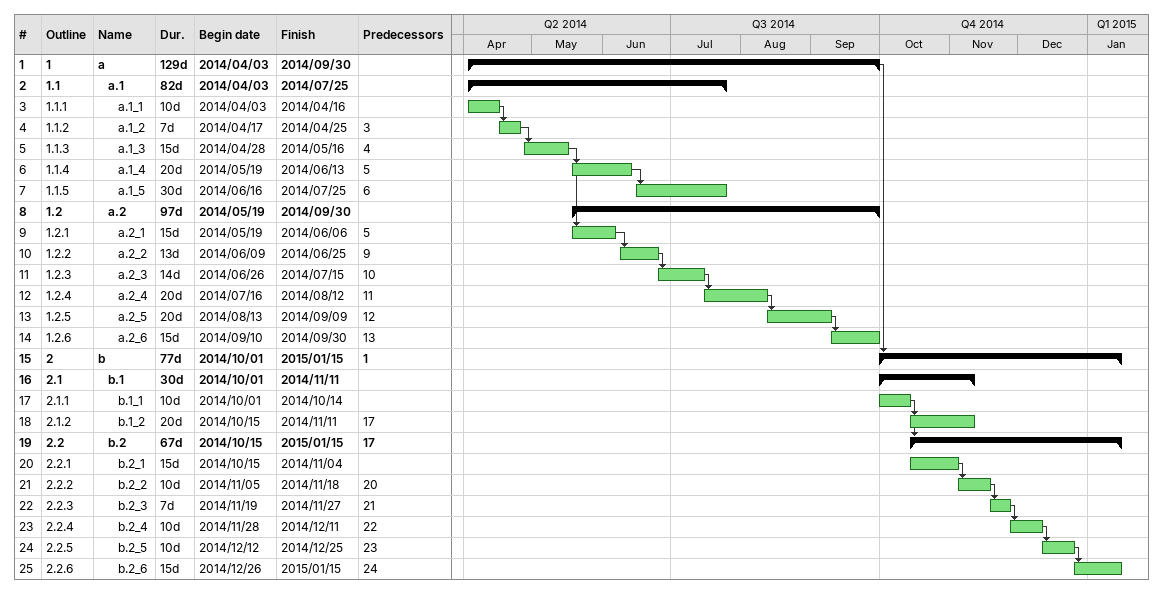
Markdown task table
| ID | WBS | Task | Duration | Start | Finish | Predecessors |
|---|---|---|---|---|---|---|
| 1 | 1 | **a** | 129d | 2014-04-03 | 2014-09-30 |  |
| 2 | 1.1 | **a.1** | 82d | 2014-04-03 | 2014-07-25 |  |
| 3 | 1.1.1 | a.1_1 | 10d | 2014-04-03 | 2014-04-16 |  |
| 4 | 1.1.2 | a.1_2 | 7d | 2014-04-17 | 2014-04-25 | 3 |
| 5 | 1.1.3 | a.1_3 | 15d | 2014-04-28 | 2014-05-16 | 4 |
| 6 | 1.1.4 | a.1_4 | 20d | 2014-05-19 | 2014-06-13 | 5 |
| 7 | 1.1.5 | a.1_5 | 30d | 2014-06-16 | 2014-07-25 | 6 |
| 8 | 1.2 | **a.2** | 97d | 2014-05-19 | 2014-09-30 |  |
| 9 | 1.2.1 | a.2_1 | 15d | 2014-05-19 | 2014-06-06 | 5 |
| 10 | 1.2.2 | a.2_2 | 13d | 2014-06-09 | 2014-06-25 | 9 |
| 11 | 1.2.3 | a.2_3 | 14d | 2014-06-26 | 2014-07-15 | 10 |
| 12 | 1.2.4 | a.2_4 | 20d | 2014-07-16 | 2014-08-12 | 11 |
| 13 | 1.2.5 | a.2_5 | 20d | 2014-08-13 | 2014-09-09 | 12 |
| 14 | 1.2.6 | a.2_6 | 15d | 2014-09-10 | 2014-09-30 | 13 |
| 15 | 2 | **b** | 77d | 2014-10-01 | 2015-01-15 | 1 |
| 16 | 2.1 | **b.1** | 30d | 2014-10-01 | 2014-11-11 |  |
| 17 | 2.1.1 | b.1_1 | 10d | 2014-10-01 | 2014-10-14 |  |
| 18 | 2.1.2 | b.1_2 | 20d | 2014-10-15 | 2014-11-11 | 17 |
| 19 | 2.2 | **b.2** | 67d | 2014-10-15 | 2015-01-15 | 17 |
| 20 | 2.2.1 | b.2_1 | 15d | 2014-10-15 | 2014-11-04 |  |
| 21 | 2.2.2 | b.2_2 | 10d | 2014-11-05 | 2014-11-18 | 20 |
| 22 | 2.2.3 | b.2_3 | 7d | 2014-11-19 | 2014-11-27 | 21 |
| 23 | 2.2.4 | b.2_4 | 10d | 2014-11-28 | 2014-12-11 | 22 |
| 24 | 2.2.5 | b.2_5 | 10d | 2014-12-12 | 2014-12-25 | 23 |
| 25 | 2.2.6 | b.2_6 | 15d | 2014-12-26 | 2015-01-15 | 24 |
